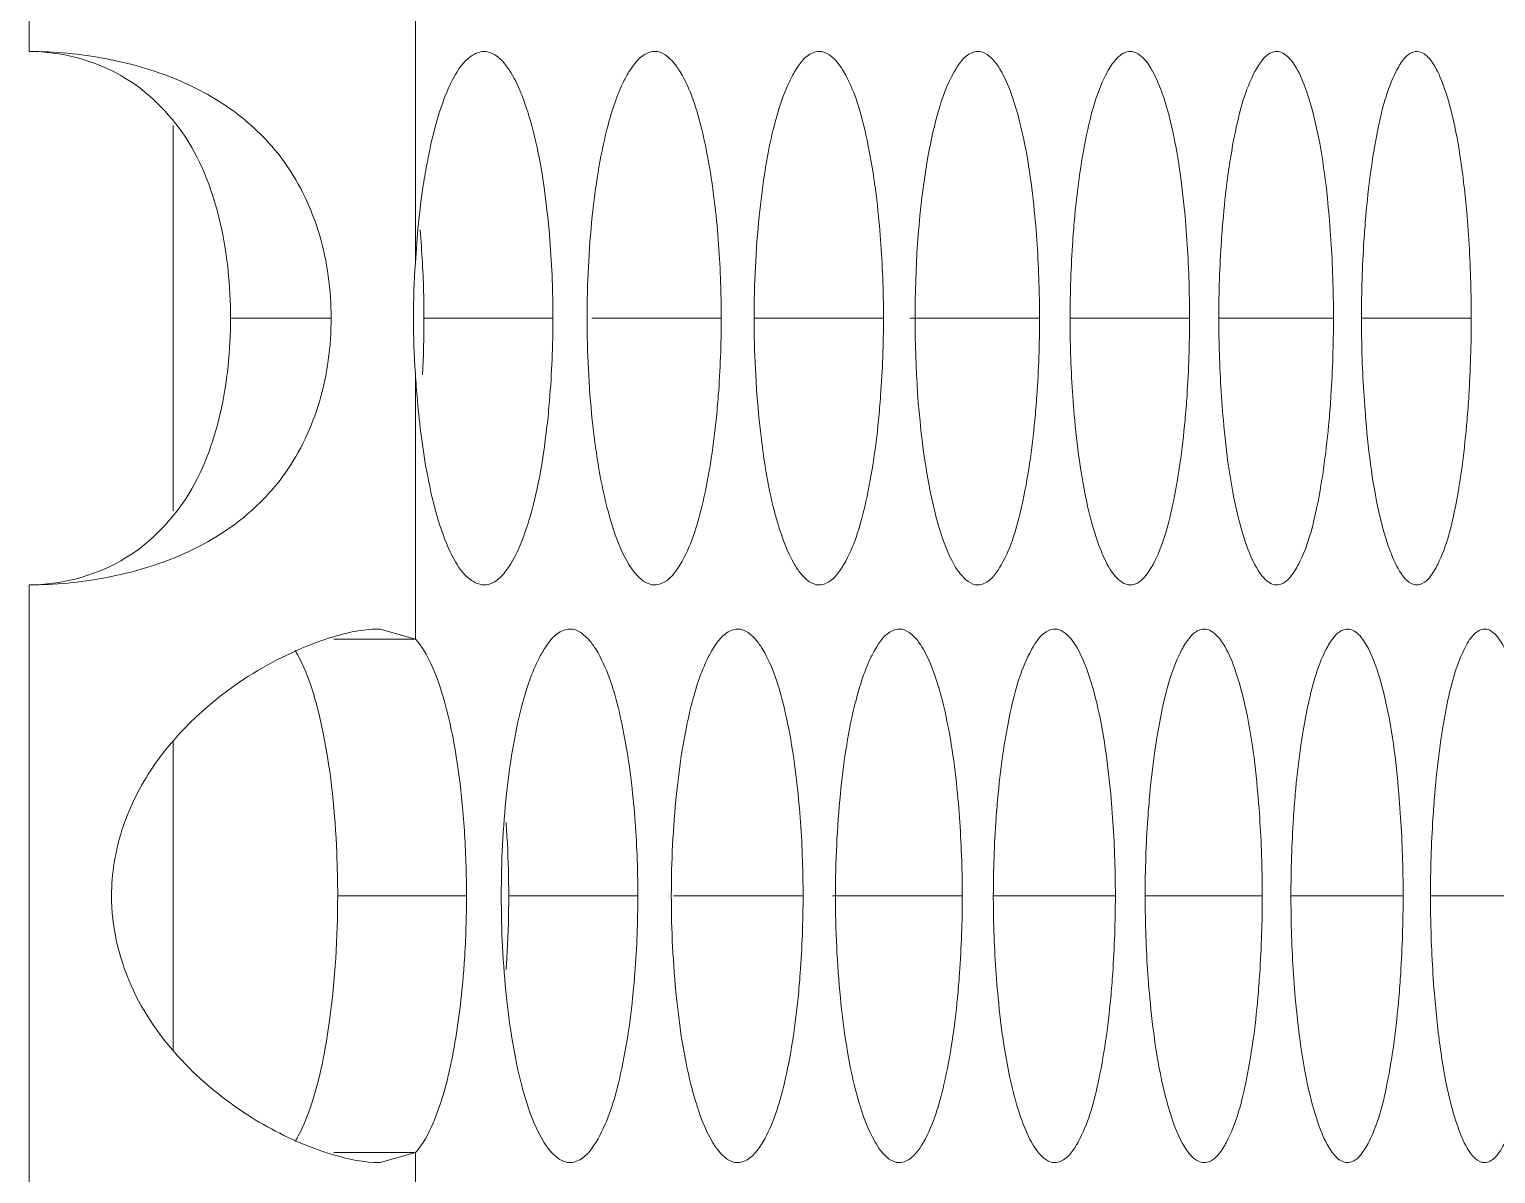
# Model space of a CAD drawing. Header units: millimetres. Extents: x 1177 to 4147, y 93 to 2194.
# Drawn here: x 2891.19 to 2907.68, y 1492.37 to 1505.24 of the extents above; entities that cross this region are included whole.
import ezdxf

# ---------------------------------------------------------------- set-up
doc = ezdxf.new("R2010")
doc.units = ezdxf.units.MM
doc.header["$LTSCALE"] = 0.1
doc.layers.get('0').update_dxf_attribs({"lineweight": 13})
doc.layers.add('标注', color=251, linetype='Continuous', lineweight=9)

msp = doc.modelspace()

# ---------------------------------------------------------------- linework, layer by layer
for p, q in [((2891.191, 1504.991), (2891.191, 1511.982)), ((2891.191, 1504.991), (2891.191, 1511.982)), ((2895.532, 1502.612), (2895.532, 1505.599)), ((2895.532, 1498.383), (2895.532, 1501.37)), ((2891.191, 1492), (2891.191, 1498.991)), ((2891.191, 1492), (2891.191, 1498.991)), ((2895.532, 1489.622), (2895.532, 1492.609))]:
    msp.add_line(p, q)
at = {"layer": '标注'}
for p, q in [((2892.81, 1504.158), (2892.81, 1499.824)), ((2893.453, 1501.991), (2894.584, 1501.991)), ((2895.628, 1501.991), (2897.078, 1501.991)), ((2897.516, 1501.991), (2898.97, 1501.991)), ((2899.337, 1501.991), (2900.794, 1501.991)), ((2901.089, 1501.991), (2902.549, 1501.991)), ((2902.892, 1501.991), (2904.235, 1501.991)), ((2904.564, 1501.991), (2905.853, 1501.991)), ((2906.168, 1501.991), (2907.402, 1501.991)), ((2894.616, 1498.383), (2895.532, 1498.383)), ((2895.532, 1498.383), (2895.137, 1498.496)), ((2892.81, 1497.234), (2892.81, 1493.757)), ((2894.658, 1495.496), (2896.106, 1495.496)), ((2896.581, 1495.496), (2898.032, 1495.496)), ((2898.435, 1495.496), (2899.89, 1495.496)), ((2900.221, 1495.496), (2901.68, 1495.496)), ((2902.029, 1495.496), (2903.401, 1495.496)), ((2903.736, 1495.496), (2905.053, 1495.496)), ((2905.375, 1495.496), (2906.636, 1495.496)), ((2906.944, 1495.496), (2908.15, 1495.496)), ((2894.616, 1492.609), (2895.532, 1492.609)), ((2895.137, 1492.496), (2895.532, 1492.609))]:
    msp.add_line(p, q, dxfattribs=at)
for centre, radius, start, end in [((2904.136, 1501.983), 8.627, 175.8208, 179.9495), ((2904.136, 1501.999), 8.627, 180.0505, 184.1792), ((2884.338, 1501.99), 11.29, 356.7614, 0.0035)]:
    msp.add_arc(centre, radius, start, end, dxfattribs=at)
for points, knots in [([(2894.067, 1503.734), (2893.918, 1503.944), (2893.546, 1504.322), (2892.84, 1504.711), (2892.04, 1504.937), (2891.477, 1504.989), (2891.191, 1504.991)], [0, 0, 0, 0, 0.237278, 0.48061, 0.736199, 1, 1, 1, 1]), ([(2893.453, 1501.991), (2893.453, 1502.351), (2893.385, 1503.057), (2893.02, 1504.054), (2892.252, 1504.81), (2891.545, 1504.987), (2891.191, 1504.991)], [0, 0, 0, 0, 0.257867, 0.504597, 0.746083, 1, 1, 1, 1]), ([(2896.304, 1504.99), (2896.237, 1504.99), (2896.078, 1504.897), (2895.918, 1504.632), (2895.77, 1504.238), (2895.699, 1503.926), (2895.666, 1503.75)], [0, 0, 0, 0, 0.138263, 0.343336, 0.632179, 1, 1, 1, 1]), ([(2896.542, 1504.843), (2896.525, 1504.865), (2896.463, 1504.936), (2896.37, 1504.99), (2896.304, 1504.99)], [0, 0, 0, 0, 0.303752, 1, 1, 1, 1]), ([(2898.221, 1504.991), (2898.196, 1504.991), (2898.069, 1504.961), (2897.985, 1504.846), (2897.932, 1504.759)], [0, 0, 0, 0, 0.197833, 1, 1, 1, 1]), ([(2898.509, 1504.759), (2898.488, 1504.794), (2898.42, 1504.896), (2898.306, 1504.991), (2898.221, 1504.991)], [0, 0, 0, 0, 0.322669, 1, 1, 1, 1]), ([(2900.072, 1504.991), (2900.048, 1504.991), (2899.923, 1504.961), (2899.844, 1504.845), (2899.794, 1504.759)], [0, 0, 0, 0, 0.195078, 1, 1, 1, 1]), ([(2900.349, 1504.759), (2900.329, 1504.794), (2900.265, 1504.894), (2900.155, 1504.991), (2900.072, 1504.991)], [0, 0, 0, 0, 0.32596, 1, 1, 1, 1]), ([(2901.855, 1504.991), (2901.832, 1504.991), (2901.71, 1504.96), (2901.635, 1504.845), (2901.587, 1504.759)], [0, 0, 0, 0, 0.192149, 1, 1, 1, 1]), ([(2902.104, 1504.789), (2902.086, 1504.82), (2902.027, 1504.908), (2901.928, 1504.991), (2901.855, 1504.991)], [0, 0, 0, 0, 0.323826, 1, 1, 1, 1]), ([(2903.569, 1504.991), (2903.546, 1504.991), (2903.482, 1504.974), (2903.39, 1504.891), (2903.338, 1504.809), (2903.311, 1504.759)], [0, 0, 0, 0, 0.187277, 0.53264, 1, 1, 1, 1]), ([(2903.782, 1504.832), (2903.766, 1504.856), (2903.714, 1504.927), (2903.63, 1504.991), (2903.569, 1504.991)], [0, 0, 0, 0, 0.31799, 1, 1, 1, 1]), ([(2905.214, 1504.991), (2905.192, 1504.991), (2905.13, 1504.974), (2905.042, 1504.89), (2904.993, 1504.808), (2904.967, 1504.759)], [0, 0, 0, 0, 0.184004, 0.528262, 1, 1, 1, 1]), ([(2905.391, 1504.872), (2905.378, 1504.89), (2905.333, 1504.945), (2905.264, 1504.991), (2905.214, 1504.991)], [0, 0, 0, 0, 0.310426, 1, 1, 1, 1]), ([(2906.79, 1504.991), (2906.77, 1504.991), (2906.709, 1504.974), (2906.625, 1504.89), (2906.578, 1504.808), (2906.554, 1504.759)], [0, 0, 0, 0, 0.180528, 0.523661, 1, 1, 1, 1]), ([(2906.932, 1504.908), (2906.921, 1504.921), (2906.883, 1504.961), (2906.829, 1504.991), (2906.79, 1504.991)], [0, 0, 0, 0, 0.300787, 1, 1, 1, 1]), ([(2897.011, 1503.21), (2896.972, 1503.55), (2896.897, 1504.02), (2896.712, 1504.561), (2896.604, 1504.765), (2896.542, 1504.843)], [0, 0, 0, 0, 0.599408, 0.827175, 1, 1, 1, 1]), ([(2902.496, 1503.138), (2902.464, 1503.475), (2902.401, 1503.942), (2902.247, 1504.49), (2902.156, 1504.704), (2902.104, 1504.789)], [0, 0, 0, 0, 0.594383, 0.823753, 1, 1, 1, 1]), ([(2904.184, 1503.138), (2904.152, 1503.489), (2904.09, 1503.973), (2903.931, 1504.536), (2903.836, 1504.749), (2903.782, 1504.832)], [0, 0, 0, 0, 0.603559, 0.830818, 1, 1, 1, 1]), ([(2905.804, 1503.138), (2905.772, 1503.504), (2905.71, 1504.006), (2905.546, 1504.581), (2905.448, 1504.794), (2905.391, 1504.872)], [0, 0, 0, 0, 0.613931, 0.838792, 1, 1, 1, 1]), ([(2907.355, 1503.138), (2907.337, 1503.345), (2907.296, 1503.726), (2907.205, 1504.238), (2907.092, 1504.626), (2906.992, 1504.837), (2906.932, 1504.908)], [0, 0, 0, 0, 0.338668, 0.625811, 0.847843, 1, 1, 1, 1]), ([(2897.932, 1504.759), (2897.907, 1504.719), (2897.799, 1504.513), (2897.73, 1504.29), (2897.685, 1504.112)], [0, 0, 0, 0, 0.205443, 1, 1, 1, 1]), ([(2898.912, 1503.138), (2898.879, 1503.466), (2898.796, 1504.017), (2898.628, 1504.562), (2898.509, 1504.759)], [0, 0, 0, 0, 0.588138, 1, 1, 1, 1]), ([(2899.794, 1504.759), (2899.77, 1504.719), (2899.665, 1504.513), (2899.599, 1504.29), (2899.555, 1504.112)], [0, 0, 0, 0, 0.204755, 1, 1, 1, 1]), ([(2900.738, 1503.138), (2900.706, 1503.465), (2900.626, 1504.016), (2900.464, 1504.561), (2900.349, 1504.759)], [0, 0, 0, 0, 0.588987, 1, 1, 1, 1]), ([(2901.587, 1504.759), (2901.507, 1504.619), (2901.379, 1504.253), (2901.196, 1503.331), (2901.15, 1502.548), (2901.15, 1501.991)], [0, 0, 0, 0, 0.171591, 0.407652, 1, 1, 1, 1]), ([(2903.311, 1504.759), (2903.202, 1504.559), (2903.051, 1504.015), (2902.975, 1503.465), (2902.944, 1503.138)], [0, 0, 0, 0, 0.409673, 1, 1, 1, 1]), ([(2904.967, 1504.759), (2904.862, 1504.558), (2904.717, 1504.014), (2904.644, 1503.465), (2904.615, 1503.138)], [0, 0, 0, 0, 0.408883, 1, 1, 1, 1]), ([(2906.554, 1504.759), (2906.453, 1504.557), (2906.315, 1504.013), (2906.245, 1503.465), (2906.217, 1503.138)], [0, 0, 0, 0, 0.408118, 1, 1, 1, 1]), ([(2897.685, 1504.112), (2897.604, 1503.793), (2897.497, 1503.086), (2897.462, 1502.374), (2897.462, 1501.991)], [0, 0, 0, 0, 0.462235, 1, 1, 1, 1]), ([(2899.555, 1504.112), (2899.477, 1503.792), (2899.375, 1503.085), (2899.34, 1502.374), (2899.34, 1501.991)], [0, 0, 0, 0, 0.462016, 1, 1, 1, 1]), ([(2894.584, 1501.991), (2894.584, 1502.307), (2894.504, 1502.925), (2894.239, 1503.492), (2894.067, 1503.734)], [0, 0, 0, 0, 0.515812, 1, 1, 1, 1]), ([(2895.666, 1503.75), (2895.649, 1503.663), (2895.585, 1503.286), (2895.548, 1502.905), (2895.532, 1502.612)], [0, 0, 0, 0, 0.233018, 1, 1, 1, 1]), ([(2897.078, 1501.991), (2897.078, 1502.095), (2897.072, 1502.502), (2897.045, 1502.909), (2897.011, 1503.21)], [0, 0, 0, 0, 0.256515, 1, 1, 1, 1]), ([(2898.97, 1501.991), (2898.97, 1502.089), (2898.965, 1502.472), (2898.942, 1502.855), (2898.912, 1503.138)], [0, 0, 0, 0, 0.255777, 1, 1, 1, 1]), ([(2900.794, 1501.991), (2900.794, 1502.089), (2900.789, 1502.472), (2900.766, 1502.855), (2900.738, 1503.138)], [0, 0, 0, 0, 0.255803, 1, 1, 1, 1]), ([(2902.549, 1501.991), (2902.549, 1502.089), (2902.544, 1502.472), (2902.523, 1502.855), (2902.496, 1503.138)], [0, 0, 0, 0, 0.255828, 1, 1, 1, 1]), ([(2902.944, 1503.138), (2902.936, 1503.046), (2902.905, 1502.664), (2902.892, 1502.281), (2902.892, 1501.991)], [0, 0, 0, 0, 0.242063, 1, 1, 1, 1]), ([(2904.235, 1501.991), (2904.235, 1502.089), (2904.231, 1502.472), (2904.21, 1502.855), (2904.184, 1503.138)], [0, 0, 0, 0, 0.255852, 1, 1, 1, 1]), ([(2904.615, 1503.138), (2904.606, 1503.046), (2904.577, 1502.664), (2904.564, 1502.281), (2904.564, 1501.991)], [0, 0, 0, 0, 0.242024, 1, 1, 1, 1]), ([(2905.853, 1501.991), (2905.853, 1502.089), (2905.849, 1502.472), (2905.829, 1502.854), (2905.804, 1503.138)], [0, 0, 0, 0, 0.255875, 1, 1, 1, 1]), ([(2906.217, 1503.138), (2906.209, 1503.046), (2906.18, 1502.664), (2906.168, 1502.281), (2906.168, 1501.991)], [0, 0, 0, 0, 0.241986, 1, 1, 1, 1]), ([(2907.402, 1501.991), (2907.402, 1502.089), (2907.398, 1502.472), (2907.379, 1502.854), (2907.355, 1503.138)], [0, 0, 0, 0, 0.255897, 1, 1, 1, 1]), ([(2895.628, 1501.991), (2895.628, 1502.075), (2895.624, 1502.406), (2895.606, 1502.737), (2895.584, 1502.983)], [0, 0, 0, 0, 0.254236, 1, 1, 1, 1]), ([(2891.191, 1498.991), (2891.545, 1498.995), (2892.252, 1499.172), (2893.02, 1499.928), (2893.385, 1500.925), (2893.453, 1501.631), (2893.453, 1501.991)], [0, 0, 0, 0, 0.253917, 0.495403, 0.742133, 1, 1, 1, 1]), ([(2894.067, 1500.248), (2894.239, 1500.49), (2894.504, 1501.057), (2894.584, 1501.675), (2894.584, 1501.991)], [0, 0, 0, 0, 0.484188, 1, 1, 1, 1]), ([(2897.011, 1500.772), (2897.022, 1500.87), (2897.061, 1501.275), (2897.078, 1501.682), (2897.078, 1501.991)], [0, 0, 0, 0, 0.241125, 1, 1, 1, 1]), ([(2897.462, 1501.991), (2897.462, 1501.608), (2897.497, 1500.896), (2897.604, 1500.189), (2897.685, 1499.87)], [0, 0, 0, 0, 0.537765, 1, 1, 1, 1]), ([(2898.912, 1500.844), (2898.922, 1500.936), (2898.956, 1501.318), (2898.97, 1501.701), (2898.97, 1501.991)], [0, 0, 0, 0, 0.242158, 1, 1, 1, 1]), ([(2899.34, 1501.991), (2899.34, 1501.608), (2899.375, 1500.897), (2899.477, 1500.19), (2899.555, 1499.87)], [0, 0, 0, 0, 0.537984, 1, 1, 1, 1]), ([(2900.738, 1500.844), (2900.747, 1500.936), (2900.78, 1501.318), (2900.794, 1501.701), (2900.794, 1501.991)], [0, 0, 0, 0, 0.242115, 1, 1, 1, 1]), ([(2901.15, 1501.991), (2901.15, 1501.429), (2901.197, 1500.641), (2901.383, 1499.715), (2901.513, 1499.349), (2901.594, 1499.21)], [0, 0, 0, 0, 0.594289, 0.829953, 1, 1, 1, 1]), ([(2902.496, 1500.844), (2902.504, 1500.936), (2902.536, 1501.318), (2902.549, 1501.701), (2902.549, 1501.991)], [0, 0, 0, 0, 0.242073, 1, 1, 1, 1]), ([(2902.892, 1501.991), (2902.892, 1501.893), (2902.896, 1501.51), (2902.917, 1501.127), (2902.944, 1500.844)], [0, 0, 0, 0, 0.255833, 1, 1, 1, 1]), ([(2904.184, 1500.844), (2904.193, 1500.936), (2904.223, 1501.318), (2904.235, 1501.701), (2904.235, 1501.991)], [0, 0, 0, 0, 0.242033, 1, 1, 1, 1]), ([(2904.564, 1501.991), (2904.564, 1501.893), (2904.569, 1501.51), (2904.589, 1501.127), (2904.615, 1500.844)], [0, 0, 0, 0, 0.255857, 1, 1, 1, 1]), ([(2905.804, 1500.844), (2905.812, 1500.936), (2905.841, 1501.318), (2905.853, 1501.701), (2905.853, 1501.991)], [0, 0, 0, 0, 0.241995, 1, 1, 1, 1]), ([(2906.168, 1501.991), (2906.168, 1501.893), (2906.172, 1501.51), (2906.192, 1501.128), (2906.217, 1500.844)], [0, 0, 0, 0, 0.25588, 1, 1, 1, 1]), ([(2907.355, 1500.844), (2907.363, 1500.936), (2907.39, 1501.318), (2907.402, 1501.701), (2907.402, 1501.991)], [0, 0, 0, 0, 0.241958, 1, 1, 1, 1]), ([(2895.532, 1501.37), (2895.538, 1501.269), (2895.565, 1500.888), (2895.613, 1500.508), (2895.666, 1500.232)], [0, 0, 0, 0, 0.264818, 1, 1, 1, 1]), ([(2898.509, 1499.223), (2898.628, 1499.42), (2898.796, 1499.965), (2898.879, 1500.516), (2898.912, 1500.844)], [0, 0, 0, 0, 0.411862, 1, 1, 1, 1]), ([(2900.349, 1499.223), (2900.464, 1499.421), (2900.626, 1499.966), (2900.706, 1500.517), (2900.738, 1500.844)], [0, 0, 0, 0, 0.411013, 1, 1, 1, 1]), ([(2902.121, 1499.223), (2902.233, 1499.422), (2902.388, 1499.967), (2902.465, 1500.517), (2902.496, 1500.844)], [0, 0, 0, 0, 0.410186, 1, 1, 1, 1]), ([(2902.944, 1500.844), (2902.977, 1500.498), (2903.04, 1500.021), (2903.198, 1499.464), (2903.291, 1499.25), (2903.344, 1499.166)], [0, 0, 0, 0, 0.599914, 0.828052, 1, 1, 1, 1]), ([(2903.825, 1499.223), (2903.932, 1499.423), (2904.08, 1499.968), (2904.154, 1500.517), (2904.184, 1500.844)], [0, 0, 0, 0, 0.409381, 1, 1, 1, 1]), ([(2904.615, 1500.844), (2904.647, 1500.483), (2904.71, 1499.989), (2904.873, 1499.418), (2904.97, 1499.205), (2905.026, 1499.125)], [0, 0, 0, 0, 0.60993, 0.835766, 1, 1, 1, 1]), ([(2905.46, 1499.223), (2905.563, 1499.424), (2905.705, 1499.969), (2905.775, 1500.517), (2905.804, 1500.844)], [0, 0, 0, 0, 0.4086, 1, 1, 1, 1]), ([(2906.217, 1500.844), (2906.249, 1500.468), (2906.312, 1499.955), (2906.48, 1499.373), (2906.579, 1499.161), (2906.638, 1499.087)], [0, 0, 0, 0, 0.621267, 0.84448, 1, 1, 1, 1]), ([(2907.025, 1499.223), (2907.125, 1499.425), (2907.26, 1499.97), (2907.327, 1500.517), (2907.355, 1500.844)], [0, 0, 0, 0, 0.407843, 1, 1, 1, 1]), ([(2896.542, 1499.139), (2896.604, 1499.217), (2896.712, 1499.421), (2896.897, 1499.962), (2896.972, 1500.432), (2897.011, 1500.772)], [0, 0, 0, 0, 0.172825, 0.400592, 1, 1, 1, 1]), ([(2891.191, 1498.991), (2891.477, 1498.993), (2892.04, 1499.045), (2892.84, 1499.271), (2893.546, 1499.66), (2893.918, 1500.038), (2894.067, 1500.248)], [0, 0, 0, 0, 0.263801, 0.51939, 0.762722, 1, 1, 1, 1]), ([(2895.666, 1500.232), (2895.699, 1500.056), (2895.77, 1499.744), (2895.918, 1499.35), (2896.078, 1499.085), (2896.237, 1498.992), (2896.304, 1498.992)], [0, 0, 0, 0, 0.367821, 0.656664, 0.861737, 1, 1, 1, 1]), ([(2897.685, 1499.87), (2897.702, 1499.804), (2897.764, 1499.582), (2897.847, 1499.362), (2897.932, 1499.223)], [0, 0, 0, 0, 0.294624, 1, 1, 1, 1]), ([(2899.555, 1499.87), (2899.572, 1499.804), (2899.632, 1499.582), (2899.711, 1499.363), (2899.794, 1499.223)], [0, 0, 0, 0, 0.295217, 1, 1, 1, 1]), ([(2897.932, 1499.223), (2897.953, 1499.188), (2898.022, 1499.086), (2898.136, 1498.991), (2898.221, 1498.991)], [0, 0, 0, 0, 0.32265, 1, 1, 1, 1]), ([(2898.221, 1498.991), (2898.246, 1498.991), (2898.373, 1499.02), (2898.456, 1499.136), (2898.509, 1499.223)], [0, 0, 0, 0, 0.19816, 1, 1, 1, 1]), ([(2899.794, 1499.223), (2899.814, 1499.188), (2899.879, 1499.088), (2899.989, 1498.991), (2900.072, 1498.991)], [0, 0, 0, 0, 0.325919, 1, 1, 1, 1]), ([(2900.072, 1498.991), (2900.096, 1498.991), (2900.221, 1499.021), (2900.299, 1499.137), (2900.349, 1499.223)], [0, 0, 0, 0, 0.195393, 1, 1, 1, 1]), ([(2901.594, 1499.21), (2901.613, 1499.177), (2901.674, 1499.083), (2901.777, 1498.991), (2901.855, 1498.991)], [0, 0, 0, 0, 0.327099, 1, 1, 1, 1]), ([(2901.855, 1498.991), (2901.878, 1498.991), (2902, 1499.022), (2902.074, 1499.137), (2902.121, 1499.223)], [0, 0, 0, 0, 0.19245, 1, 1, 1, 1]), ([(2903.569, 1498.991), (2903.591, 1498.991), (2903.655, 1499.007), (2903.747, 1499.091), (2903.798, 1499.173), (2903.825, 1499.223)], [0, 0, 0, 0, 0.187539, 0.532699, 1, 1, 1, 1]), ([(2905.214, 1498.991), (2905.236, 1498.991), (2905.298, 1499.008), (2905.385, 1499.092), (2905.434, 1499.174), (2905.46, 1499.223)], [0, 0, 0, 0, 0.18425, 0.528295, 1, 1, 1, 1]), ([(2906.79, 1498.991), (2906.811, 1498.991), (2906.871, 1499.008), (2906.954, 1499.092), (2907.001, 1499.174), (2907.025, 1499.223)], [0, 0, 0, 0, 0.180756, 0.523667, 1, 1, 1, 1]), ([(2896.304, 1498.992), (2896.325, 1498.992), (2896.421, 1499.007), (2896.496, 1499.08), (2896.542, 1499.139)], [0, 0, 0, 0, 0.213946, 1, 1, 1, 1]), ([(2903.344, 1499.166), (2903.361, 1499.14), (2903.415, 1499.062), (2903.503, 1498.991), (2903.569, 1498.991)], [0, 0, 0, 0, 0.321831, 1, 1, 1, 1]), ([(2905.026, 1499.125), (2905.04, 1499.105), (2905.087, 1499.044), (2905.16, 1498.991), (2905.214, 1498.991)], [0, 0, 0, 0, 0.31493, 1, 1, 1, 1]), ([(2906.638, 1499.087), (2906.649, 1499.072), (2906.689, 1499.027), (2906.748, 1498.991), (2906.79, 1498.991)], [0, 0, 0, 0, 0.306013, 1, 1, 1, 1]), ([(2895.137, 1498.496), (2894.895, 1498.495), (2894.332, 1498.346), (2893.824, 1498.082), (2893.553, 1497.897)], [0, 0, 0, 0, 0.425121, 1, 1, 1, 1]), ([(2896.065, 1496.45), (2896.029, 1496.86), (2895.951, 1497.425), (2895.738, 1498.065), (2895.608, 1498.302), (2895.532, 1498.383)], [0, 0, 0, 0, 0.608781, 0.835781, 1, 1, 1, 1]), ([(2897.27, 1498.496), (2897.244, 1498.496), (2897.116, 1498.467), (2897.03, 1498.351), (2896.976, 1498.264)], [0, 0, 0, 0, 0.199148, 1, 1, 1, 1]), ([(2897.563, 1498.264), (2897.541, 1498.299), (2897.472, 1498.401), (2897.356, 1498.496), (2897.27, 1498.496)], [0, 0, 0, 0, 0.321082, 1, 1, 1, 1]), ([(2899.155, 1498.496), (2899.131, 1498.496), (2899.005, 1498.466), (2898.923, 1498.351), (2898.871, 1498.264)], [0, 0, 0, 0, 0.196477, 1, 1, 1, 1]), ([(2899.437, 1498.264), (2899.417, 1498.299), (2899.351, 1498.4), (2899.239, 1498.496), (2899.155, 1498.496)], [0, 0, 0, 0, 0.324295, 1, 1, 1, 1]), ([(2900.972, 1498.496), (2900.948, 1498.496), (2900.825, 1498.465), (2900.748, 1498.35), (2900.699, 1498.264)], [0, 0, 0, 0, 0.193636, 1, 1, 1, 1]), ([(2901.239, 1498.272), (2901.22, 1498.306), (2901.158, 1498.403), (2901.052, 1498.496), (2900.972, 1498.496)], [0, 0, 0, 0, 0.326204, 1, 1, 1, 1]), ([(2902.72, 1498.496), (2902.698, 1498.496), (2902.577, 1498.464), (2902.505, 1498.349), (2902.458, 1498.264)], [0, 0, 0, 0, 0.190615, 1, 1, 1, 1]), ([(2902.951, 1498.316), (2902.934, 1498.343), (2902.879, 1498.423), (2902.788, 1498.496), (2902.72, 1498.496)], [0, 0, 0, 0, 0.321102, 1, 1, 1, 1]), ([(2904.4, 1498.496), (2904.378, 1498.496), (2904.315, 1498.479), (2904.225, 1498.396), (2904.174, 1498.313), (2904.148, 1498.264)], [0, 0, 0, 0, 0.185665, 0.530478, 1, 1, 1, 1]), ([(2904.595, 1498.357), (2904.58, 1498.378), (2904.532, 1498.441), (2904.456, 1498.496), (2904.4, 1498.496)], [0, 0, 0, 0, 0.314447, 1, 1, 1, 1]), ([(2905.003, 1496.643), (2904.971, 1497.002), (2904.909, 1497.494), (2904.747, 1498.063), (2904.651, 1498.277), (2904.595, 1498.357)], [0, 0, 0, 0, 0.608586, 0.834685, 1, 1, 1, 1]), ([(2906.011, 1498.496), (2905.99, 1498.496), (2905.928, 1498.479), (2905.843, 1498.395), (2905.794, 1498.313), (2905.769, 1498.264)], [0, 0, 0, 0, 0.182292, 0.52599, 1, 1, 1, 1]), ([(2906.17, 1498.395), (2906.158, 1498.411), (2906.117, 1498.458), (2906.055, 1498.496), (2906.011, 1498.496)], [0, 0, 0, 0, 0.305886, 1, 1, 1, 1]), ([(2906.588, 1496.643), (2906.556, 1497.017), (2906.495, 1497.527), (2906.328, 1498.108), (2906.229, 1498.321), (2906.17, 1498.395)], [0, 0, 0, 0, 0.619614, 0.843153, 1, 1, 1, 1]), ([(2907.553, 1498.496), (2907.509, 1498.496), (2907.404, 1498.425), (2907.351, 1498.326), (2907.321, 1498.264)], [0, 0, 0, 0, 0.389659, 1, 1, 1, 1]), ([(2907.677, 1498.429), (2907.667, 1498.439), (2907.633, 1498.472), (2907.586, 1498.496), (2907.553, 1498.496)], [0, 0, 0, 0, 0.295107, 1, 1, 1, 1]), ([(2908.104, 1496.643), (2908.087, 1496.855), (2908.045, 1497.243), (2907.954, 1497.764), (2907.84, 1498.152), (2907.739, 1498.362), (2907.677, 1498.429)], [0, 0, 0, 0, 0.343252, 0.632232, 0.852748, 1, 1, 1, 1]), ([(2894.499, 1497.307), (2894.462, 1497.494), (2894.382, 1497.819), (2894.255, 1498.133), (2894.179, 1498.256)], [0, 0, 0, 0, 0.568754, 1, 1, 1, 1]), ([(2896.976, 1498.264), (2896.95, 1498.223), (2896.841, 1498.018), (2896.77, 1497.795), (2896.724, 1497.616)], [0, 0, 0, 0, 0.20579, 1, 1, 1, 1]), ([(2897.974, 1496.643), (2897.94, 1496.97), (2897.855, 1497.523), (2897.683, 1498.067), (2897.563, 1498.264)], [0, 0, 0, 0, 0.587706, 1, 1, 1, 1]), ([(2898.871, 1498.264), (2898.847, 1498.223), (2898.741, 1498.018), (2898.673, 1497.795), (2898.629, 1497.616)], [0, 0, 0, 0, 0.205098, 1, 1, 1, 1]), ([(2899.834, 1496.643), (2899.801, 1496.97), (2899.719, 1497.522), (2899.555, 1498.066), (2899.437, 1498.264)], [0, 0, 0, 0, 0.588565, 1, 1, 1, 1]), ([(2900.699, 1498.264), (2900.675, 1498.223), (2900.573, 1498.017), (2900.508, 1497.794), (2900.465, 1497.616)], [0, 0, 0, 0, 0.204414, 1, 1, 1, 1]), ([(2901.626, 1496.643), (2901.594, 1496.973), (2901.531, 1497.431), (2901.38, 1497.972), (2901.29, 1498.185), (2901.239, 1498.272)], [0, 0, 0, 0, 0.590197, 0.820528, 1, 1, 1, 1]), ([(2902.458, 1498.264), (2902.347, 1498.064), (2902.192, 1497.52), (2902.115, 1496.97), (2902.083, 1496.643)], [0, 0, 0, 0, 0.410076, 1, 1, 1, 1]), ([(2903.349, 1496.643), (2903.316, 1496.987), (2903.254, 1497.462), (2903.098, 1498.018), (2903.004, 1498.231), (2902.951, 1498.316)], [0, 0, 0, 0, 0.598831, 0.827178, 1, 1, 1, 1]), ([(2904.148, 1498.264), (2904.041, 1498.063), (2903.893, 1497.519), (2903.818, 1496.97), (2903.788, 1496.643)], [0, 0, 0, 0, 0.409275, 1, 1, 1, 1]), ([(2905.769, 1498.264), (2905.666, 1498.062), (2905.525, 1497.518), (2905.453, 1496.97), (2905.424, 1496.643)], [0, 0, 0, 0, 0.408497, 1, 1, 1, 1]), ([(2907.321, 1498.264), (2907.222, 1498.061), (2907.088, 1497.517), (2907.019, 1496.969), (2906.992, 1496.643)], [0, 0, 0, 0, 0.407744, 1, 1, 1, 1]), ([(2893.553, 1497.897), (2893.164, 1497.633), (2892.628, 1497.12), (2892.197, 1496.244), (2892.116, 1495.744), (2892.116, 1495.496)], [0, 0, 0, 0, 0.48685, 0.742674, 1, 1, 1, 1]), ([(2896.724, 1497.616), (2896.642, 1497.298), (2896.533, 1496.591), (2896.497, 1495.879), (2896.497, 1495.496)], [0, 0, 0, 0, 0.462348, 1, 1, 1, 1]), ([(2898.629, 1497.616), (2898.549, 1497.297), (2898.445, 1496.59), (2898.409, 1495.879), (2898.409, 1495.496)], [0, 0, 0, 0, 0.462125, 1, 1, 1, 1]), ([(2900.465, 1497.616), (2900.388, 1497.297), (2900.288, 1496.59), (2900.254, 1495.879), (2900.254, 1495.496)], [0, 0, 0, 0, 0.461908, 1, 1, 1, 1]), ([(2894.658, 1495.496), (2894.658, 1495.657), (2894.644, 1496.263), (2894.586, 1496.87), (2894.499, 1497.307)], [0, 0, 0, 0, 0.265985, 1, 1, 1, 1]), ([(2898.032, 1495.496), (2898.032, 1495.594), (2898.027, 1495.977), (2898.004, 1496.36), (2897.974, 1496.643)], [0, 0, 0, 0, 0.255763, 1, 1, 1, 1]), ([(2899.89, 1495.496), (2899.89, 1495.594), (2899.885, 1495.977), (2899.863, 1496.359), (2899.834, 1496.643)], [0, 0, 0, 0, 0.25579, 1, 1, 1, 1]), ([(2901.68, 1495.496), (2901.68, 1495.594), (2901.675, 1495.977), (2901.653, 1496.359), (2901.626, 1496.643)], [0, 0, 0, 0, 0.255815, 1, 1, 1, 1]), ([(2902.083, 1496.643), (2902.074, 1496.551), (2902.043, 1496.169), (2902.029, 1495.786), (2902.029, 1495.496)], [0, 0, 0, 0, 0.242084, 1, 1, 1, 1]), ([(2903.401, 1495.496), (2903.401, 1495.594), (2903.396, 1495.977), (2903.375, 1496.359), (2903.349, 1496.643)], [0, 0, 0, 0, 0.25584, 1, 1, 1, 1]), ([(2903.788, 1496.643), (2903.78, 1496.551), (2903.749, 1496.169), (2903.736, 1495.786), (2903.736, 1495.496)], [0, 0, 0, 0, 0.242044, 1, 1, 1, 1]), ([(2905.053, 1495.496), (2905.053, 1495.594), (2905.048, 1495.977), (2905.028, 1496.359), (2905.003, 1496.643)], [0, 0, 0, 0, 0.255864, 1, 1, 1, 1]), ([(2905.424, 1496.643), (2905.416, 1496.551), (2905.387, 1496.169), (2905.375, 1495.786), (2905.375, 1495.496)], [0, 0, 0, 0, 0.242005, 1, 1, 1, 1]), ([(2906.636, 1495.496), (2906.636, 1495.594), (2906.632, 1495.977), (2906.612, 1496.359), (2906.588, 1496.643)], [0, 0, 0, 0, 0.255886, 1, 1, 1, 1]), ([(2906.992, 1496.643), (2906.984, 1496.551), (2906.956, 1496.169), (2906.944, 1495.786), (2906.944, 1495.496)], [0, 0, 0, 0, 0.241968, 1, 1, 1, 1]), ([(2896.106, 1495.496), (2896.106, 1495.577), (2896.103, 1495.895), (2896.086, 1496.213), (2896.065, 1496.45)], [0, 0, 0, 0, 0.253876, 1, 1, 1, 1]), ([(2896.581, 1495.496), (2896.581, 1495.566), (2896.578, 1495.841), (2896.566, 1496.117), (2896.551, 1496.322)], [0, 0, 0, 0, 0.252958, 1, 1, 1, 1]), ([(2892.116, 1495.496), (2892.116, 1495.152), (2892.273, 1494.463), (2892.859, 1493.629), (2893.591, 1493.03), (2894.129, 1492.755), (2894.391, 1492.657)], [0, 0, 0, 0, 0.268228, 0.532568, 0.782157, 1, 1, 1, 1]), ([(2894.499, 1493.685), (2894.526, 1493.821), (2894.623, 1494.42), (2894.658, 1495.028), (2894.658, 1495.496)], [0, 0, 0, 0, 0.228138, 1, 1, 1, 1]), ([(2896.065, 1494.542), (2896.072, 1494.619), (2896.096, 1494.937), (2896.106, 1495.255), (2896.106, 1495.496)], [0, 0, 0, 0, 0.244708, 1, 1, 1, 1]), ([(2896.497, 1495.496), (2896.497, 1495.113), (2896.533, 1494.401), (2896.642, 1493.694), (2896.724, 1493.375)], [0, 0, 0, 0, 0.537652, 1, 1, 1, 1]), ([(2896.551, 1494.669), (2896.556, 1494.737), (2896.573, 1495.012), (2896.581, 1495.288), (2896.581, 1495.496)], [0, 0, 0, 0, 0.246013, 1, 1, 1, 1]), ([(2897.974, 1494.349), (2897.984, 1494.441), (2898.018, 1494.822), (2898.032, 1495.206), (2898.032, 1495.496)], [0, 0, 0, 0, 0.24218, 1, 1, 1, 1]), ([(2898.409, 1495.496), (2898.409, 1495.113), (2898.445, 1494.401), (2898.549, 1493.694), (2898.629, 1493.375)], [0, 0, 0, 0, 0.537875, 1, 1, 1, 1]), ([(2899.834, 1494.349), (2899.843, 1494.441), (2899.876, 1494.822), (2899.89, 1495.206), (2899.89, 1495.496)], [0, 0, 0, 0, 0.242136, 1, 1, 1, 1]), ([(2900.254, 1495.496), (2900.254, 1495.113), (2900.288, 1494.402), (2900.388, 1493.695), (2900.465, 1493.375)], [0, 0, 0, 0, 0.538092, 1, 1, 1, 1]), ([(2901.626, 1494.349), (2901.635, 1494.441), (2901.666, 1494.822), (2901.68, 1495.206), (2901.68, 1495.496)], [0, 0, 0, 0, 0.242094, 1, 1, 1, 1]), ([(2902.029, 1495.496), (2902.029, 1495.398), (2902.034, 1495.015), (2902.056, 1494.632), (2902.083, 1494.349)], [0, 0, 0, 0, 0.25582, 1, 1, 1, 1]), ([(2903.349, 1494.349), (2903.357, 1494.441), (2903.388, 1494.823), (2903.401, 1495.206), (2903.401, 1495.496)], [0, 0, 0, 0, 0.242053, 1, 1, 1, 1]), ([(2903.736, 1495.496), (2903.736, 1495.398), (2903.741, 1495.015), (2903.762, 1494.632), (2903.788, 1494.349)], [0, 0, 0, 0, 0.255845, 1, 1, 1, 1]), ([(2905.003, 1494.349), (2905.011, 1494.441), (2905.04, 1494.823), (2905.053, 1495.206), (2905.053, 1495.496)], [0, 0, 0, 0, 0.242014, 1, 1, 1, 1]), ([(2905.375, 1495.496), (2905.375, 1495.398), (2905.379, 1495.015), (2905.399, 1494.632), (2905.424, 1494.349)], [0, 0, 0, 0, 0.255868, 1, 1, 1, 1]), ([(2906.588, 1494.349), (2906.596, 1494.441), (2906.624, 1494.823), (2906.636, 1495.206), (2906.636, 1495.496)], [0, 0, 0, 0, 0.241977, 1, 1, 1, 1]), ([(2906.944, 1495.496), (2906.944, 1495.398), (2906.948, 1495.015), (2906.967, 1494.632), (2906.992, 1494.349)], [0, 0, 0, 0, 0.255891, 1, 1, 1, 1]), ([(2895.763, 1493.02), (2895.846, 1493.235), (2895.973, 1493.74), (2896.04, 1494.255), (2896.065, 1494.542)], [0, 0, 0, 0, 0.444382, 1, 1, 1, 1]), ([(2897.563, 1492.728), (2897.683, 1492.924), (2897.855, 1493.469), (2897.94, 1494.021), (2897.974, 1494.349)], [0, 0, 0, 0, 0.412294, 1, 1, 1, 1]), ([(2899.437, 1492.728), (2899.555, 1492.925), (2899.719, 1493.47), (2899.801, 1494.021), (2899.834, 1494.349)], [0, 0, 0, 0, 0.411435, 1, 1, 1, 1]), ([(2901.244, 1492.728), (2901.357, 1492.926), (2901.515, 1493.471), (2901.594, 1494.022), (2901.626, 1494.349)], [0, 0, 0, 0, 0.410597, 1, 1, 1, 1]), ([(2902.083, 1494.349), (2902.116, 1494.01), (2902.179, 1493.542), (2902.334, 1492.992), (2902.426, 1492.778), (2902.478, 1492.693)], [0, 0, 0, 0, 0.595352, 0.824536, 1, 1, 1, 1]), ([(2902.982, 1492.728), (2903.091, 1492.927), (2903.243, 1493.472), (2903.318, 1494.022), (2903.349, 1494.349)], [0, 0, 0, 0, 0.409781, 1, 1, 1, 1]), ([(2903.788, 1494.349), (2903.821, 1493.996), (2903.884, 1493.51), (2904.044, 1492.946), (2904.139, 1492.732), (2904.194, 1492.65)], [0, 0, 0, 0, 0.604767, 0.831791, 1, 1, 1, 1]), ([(2904.651, 1492.728), (2904.756, 1492.928), (2904.901, 1493.473), (2904.974, 1494.022), (2905.003, 1494.349)], [0, 0, 0, 0, 0.408988, 1, 1, 1, 1]), ([(2905.424, 1494.349), (2905.457, 1493.981), (2905.52, 1493.477), (2905.685, 1492.9), (2905.783, 1492.687), (2905.84, 1492.61)], [0, 0, 0, 0, 0.615423, 0.839991, 1, 1, 1, 1]), ([(2906.251, 1492.728), (2906.353, 1492.929), (2906.491, 1493.474), (2906.56, 1494.022), (2906.588, 1494.349)], [0, 0, 0, 0, 0.408219, 1, 1, 1, 1]), ([(2906.992, 1494.349), (2907.009, 1494.141), (2907.051, 1493.758), (2907.143, 1493.243), (2907.257, 1492.855), (2907.357, 1492.644), (2907.417, 1492.574)], [0, 0, 0, 0, 0.339935, 0.62764, 0.849308, 1, 1, 1, 1]), ([(2894.315, 1493.019), (2894.334, 1493.067), (2894.41, 1493.285), (2894.464, 1493.509), (2894.499, 1493.685)], [0, 0, 0, 0, 0.222237, 1, 1, 1, 1]), ([(2896.724, 1493.375), (2896.741, 1493.309), (2896.805, 1493.086), (2896.889, 1492.867), (2896.976, 1492.728)], [0, 0, 0, 0, 0.294324, 1, 1, 1, 1]), ([(2898.629, 1493.375), (2898.645, 1493.309), (2898.707, 1493.087), (2898.788, 1492.867), (2898.871, 1492.728)], [0, 0, 0, 0, 0.294922, 1, 1, 1, 1]), ([(2900.465, 1493.375), (2900.481, 1493.309), (2900.54, 1493.087), (2900.618, 1492.868), (2900.699, 1492.728)], [0, 0, 0, 0, 0.29551, 1, 1, 1, 1]), ([(2894.179, 1492.735), (2894.192, 1492.755), (2894.244, 1492.847), (2894.286, 1492.943), (2894.315, 1493.019)], [0, 0, 0, 0, 0.224904, 1, 1, 1, 1]), ([(2895.532, 1492.609), (2895.554, 1492.632), (2895.652, 1492.757), (2895.718, 1492.903), (2895.763, 1493.02)], [0, 0, 0, 0, 0.205277, 1, 1, 1, 1]), ([(2894.391, 1492.657), (2894.459, 1492.632), (2894.701, 1492.55), (2894.955, 1492.496), (2895.137, 1492.496)], [0, 0, 0, 0, 0.288359, 1, 1, 1, 1]), ([(2896.976, 1492.728), (2896.997, 1492.693), (2897.067, 1492.59), (2897.184, 1492.496), (2897.27, 1492.496)], [0, 0, 0, 0, 0.321073, 1, 1, 1, 1]), ([(2897.27, 1492.496), (2897.295, 1492.496), (2897.424, 1492.525), (2897.509, 1492.64), (2897.563, 1492.728)], [0, 0, 0, 0, 0.199481, 1, 1, 1, 1]), ([(2898.871, 1492.728), (2898.892, 1492.693), (2898.959, 1492.592), (2899.071, 1492.496), (2899.155, 1492.496)], [0, 0, 0, 0, 0.324264, 1, 1, 1, 1]), ([(2899.155, 1492.496), (2899.18, 1492.496), (2899.306, 1492.526), (2899.386, 1492.641), (2899.437, 1492.728)], [0, 0, 0, 0, 0.196798, 1, 1, 1, 1]), ([(2900.699, 1492.728), (2900.719, 1492.693), (2900.782, 1492.593), (2900.89, 1492.496), (2900.972, 1492.496)], [0, 0, 0, 0, 0.327612, 1, 1, 1, 1]), ([(2900.972, 1492.496), (2900.996, 1492.496), (2901.119, 1492.526), (2901.195, 1492.642), (2901.244, 1492.728)], [0, 0, 0, 0, 0.193945, 1, 1, 1, 1]), ([(2902.478, 1492.693), (2902.496, 1492.663), (2902.553, 1492.577), (2902.649, 1492.496), (2902.72, 1492.496)], [0, 0, 0, 0, 0.324647, 1, 1, 1, 1]), ([(2902.72, 1492.496), (2902.743, 1492.496), (2902.864, 1492.527), (2902.935, 1492.643), (2902.982, 1492.728)], [0, 0, 0, 0, 0.190909, 1, 1, 1, 1]), ([(2904.194, 1492.65), (2904.209, 1492.627), (2904.259, 1492.558), (2904.34, 1492.496), (2904.4, 1492.496)], [0, 0, 0, 0, 0.318608, 1, 1, 1, 1]), ([(2904.4, 1492.496), (2904.422, 1492.496), (2904.485, 1492.512), (2904.574, 1492.596), (2904.625, 1492.678), (2904.651, 1492.728)], [0, 0, 0, 0, 0.185919, 0.530524, 1, 1, 1, 1]), ([(2905.84, 1492.61), (2905.853, 1492.593), (2905.896, 1492.54), (2905.963, 1492.496), (2906.011, 1492.496)], [0, 0, 0, 0, 0.310747, 1, 1, 1, 1]), ([(2906.011, 1492.496), (2906.032, 1492.496), (2906.093, 1492.513), (2906.178, 1492.597), (2906.226, 1492.679), (2906.251, 1492.728)], [0, 0, 0, 0, 0.18253, 0.526009, 1, 1, 1, 1]), ([(2907.553, 1492.496), (2907.596, 1492.496), (2907.701, 1492.567), (2907.752, 1492.666), (2907.782, 1492.728)], [0, 0, 0, 0, 0.389686, 1, 1, 1, 1]), ([(2907.417, 1492.574), (2907.428, 1492.562), (2907.464, 1492.524), (2907.516, 1492.496), (2907.553, 1492.496)], [0, 0, 0, 0, 0.300688, 1, 1, 1, 1])]:
    msp.add_open_spline(points, degree=3, knots=knots, dxfattribs=at)

doc.saveas('drawing.dxf')
